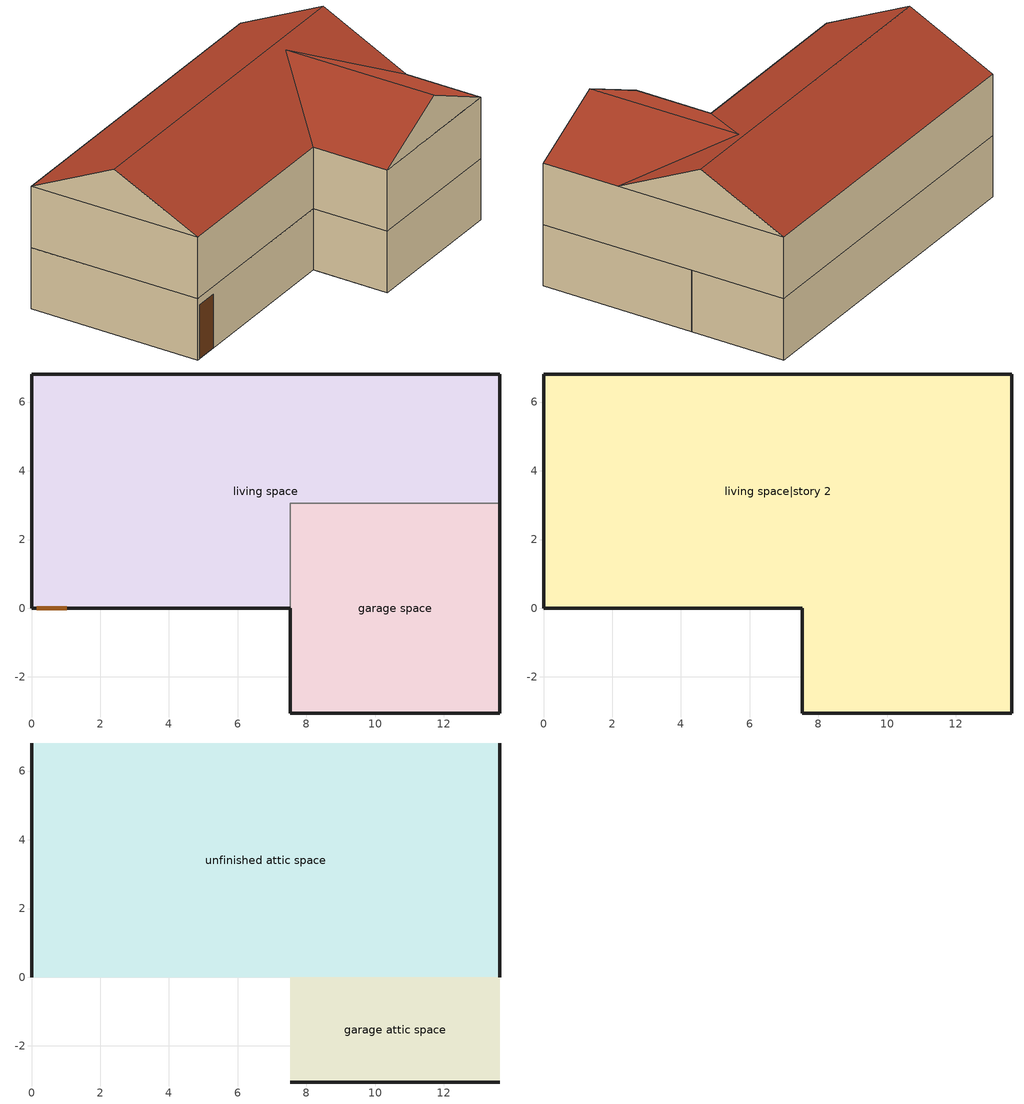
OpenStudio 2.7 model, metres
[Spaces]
garage space
 floor foundation: 7.54,-3.05 7.54,3.05 13.63,3.05 13.63,-3.05 z0
 wall outside: 7.54,0 7.54,-3.05 13.63,-3.05 13.63,3.05 z0:2.44
 wall to living space: 13.63,3.05 7.54,3.05 7.54,0 z0:2.44
living space
 floor foundation: 0,0 0,6.82 13.63,6.82 13.63,3.05 7.54,3.05 7.54,0 z0
 wall outside: 13.63,3.05 13.63,6.82 0,6.82 0,0 7.54,0 z0:2.44
 door (Door): 0.15,0 1.02,0 z0:2.13
living space|story 2
 floor to living space: 13.63,6.82 13.63,3.05 7.54,3.05 7.54,0 0,0 0,6.82 z2.44
 floor to garage space: 13.63,3.05 13.63,-3.05 7.54,-3.05 7.54,3.05 z2.44
 wall outside: 0,6.82 0,0 7.54,0 7.54,-3.05 13.63,-3.05 13.63,6.82 0,6.82 z2.44:4.88
unfinished attic space
 floor to living space|story 2: 13.63,6.82 13.63,0 0,0 0,6.82 z4.88
 wall outside: 0,3.41,6.58 0,6.82,4.88 0,0,4.88; 13.63,3.41,6.58 13.63,0,4.88 13.63,6.82,4.88
 roof outside: 0,3.41,6.58 13.63,3.41,6.58 13.63,6.82,4.88 0,6.82,4.88; 0,3.41,6.58 0,0,4.88 7.54,0,4.88 10.58,3.05,6.4 13.63,0,4.88 13.63,3.41,6.58
garage attic space
 floor to living space|story 2: 7.54,-3.05 7.54,0 13.63,0 13.63,-3.05 z4.88
 wall outside: 7.54,-3.05,4.88 13.63,-3.05,4.88 10.58,-3.05,6.4
 roof outside: 7.54,0,4.88 7.54,-3.05,4.88 10.58,-3.05,6.4 10.58,3.05,6.4; 13.63,0,4.88 10.58,3.05,6.4 10.58,-3.05,6.4 13.63,-3.05,4.88
[Building]
Building 1: North Axis {deg}=0; Standards Number of Stories=2; Standards Number of Above Ground Stories=2; Standards Building Type=singlefamilydetached; Standards Number of Living Units=1
[Site]
Site 1
[Material] Roughness=Rough
Name | Thickness {m} | Conductivity {W/m-K} | Density {kg/m3} | Specific Heat {J/kg-K} | Thermal Absorptance | Solar Absorptance | Visible Absorptance
EMPD dummy | 0.001 | 0.1 | 100 | 100 | 0.9 | 0.5 | 0.1
DoorMaterial | 0.04445 | 0.0612267 | 512.64 | 1214.23
[MaterialProperty:MoisturePenetrationDepth:Settings]
Material=EMPD dummy; Water Vapor Diffusion Resistance Factor=500; Moisture Equation Coefficient a=0.0069; Moisture Equation Coefficient b=0.9066; Moisture Equation Coefficient c=0.0404; Moisture Equation Coefficient d=22.1121; Surface Layer Penetration Depth {m}=0.1; Deep Layer Penetration Depth {m}=0; Coating Layer Thickness {m}=0; Coating Layer Water Vapor Diffusion Resistance Factor=0
[Construction]
EMPD dummy: EMPD dummy
Door: DoorMaterial
[ThermalZone] Use Ideal Air Loads=No
living zone; garage zone; unfinished attic zone
[Sizing:Zone] Zone Cooling Design Supply Air Temperature Input Method=SupplyAirTemperature; Zone Cooling Design Supply Air Temperature {C}=14; Zone Cooling Design Supply Air Temperature Difference {deltaC}=11.11; Zone Heating Design Supply Air Temperature Input Method=SupplyAirTemperature; Zone Heating Design Supply Air Temperature {C}=40; Zone Heating Design Supply Air Temperature Difference {deltaC}=11.11; Zone Cooling Design Supply Air Humidity Ratio {kg-H2O/kg-air}=0.0085; Zone Heating Design Supply Air Humidity Ratio {kg-H2O/kg-air}=0.008; Cooling Design Air Flow Method=DesignDay; Heating Design Air Flow Method=DesignDay; Account for Dedicated Outdoor Air System=No; Dedicated Outdoor Air System Control Strategy=NeutralSupplyAir; Dedicated Outdoor Air Low Setpoint Temperature for Design {C}=autosize; Dedicated Outdoor Air High Setpoint Temperature for Design {C}=autosize
living zone; garage zone; unfinished attic zone
[Space]
Name | Space Type | Thermal Zone | Building Unit
garage space | Space Type 1 | garage zone
living space; living space|story 2 | Space Type 2 | living zone | unit 1
unfinished attic space; garage attic space | Space Type 3 | unfinished attic zone
[SpaceType]
Name | Standards Space Type
Space Type 1 | garage
Space Type 2 | living
Space Type 3 | unfinished attic
[BuildingUnit]
unit 1: Building Unit Type=Residential
[InternalMass:Definition] Construction=EMPD dummy; Design Level Calculation Method=SurfaceArea
Name | Surface Area {m2}
EMPD dummy garage space | 37.1612
EMPD dummy unfinished attic space | 92.903
EMPD dummy garage attic space | 18.5806
[InternalMass] Multiplier=1
Name | Internal Mass Definition | Space or SpaceType
EMPD dummy garage space | EMPD dummy garage space | garage space
EMPD dummy unfinished attic space | EMPD dummy unfinished attic space | unfinished attic space
EMPD dummy garage attic space | EMPD dummy garage attic space | garage attic space
